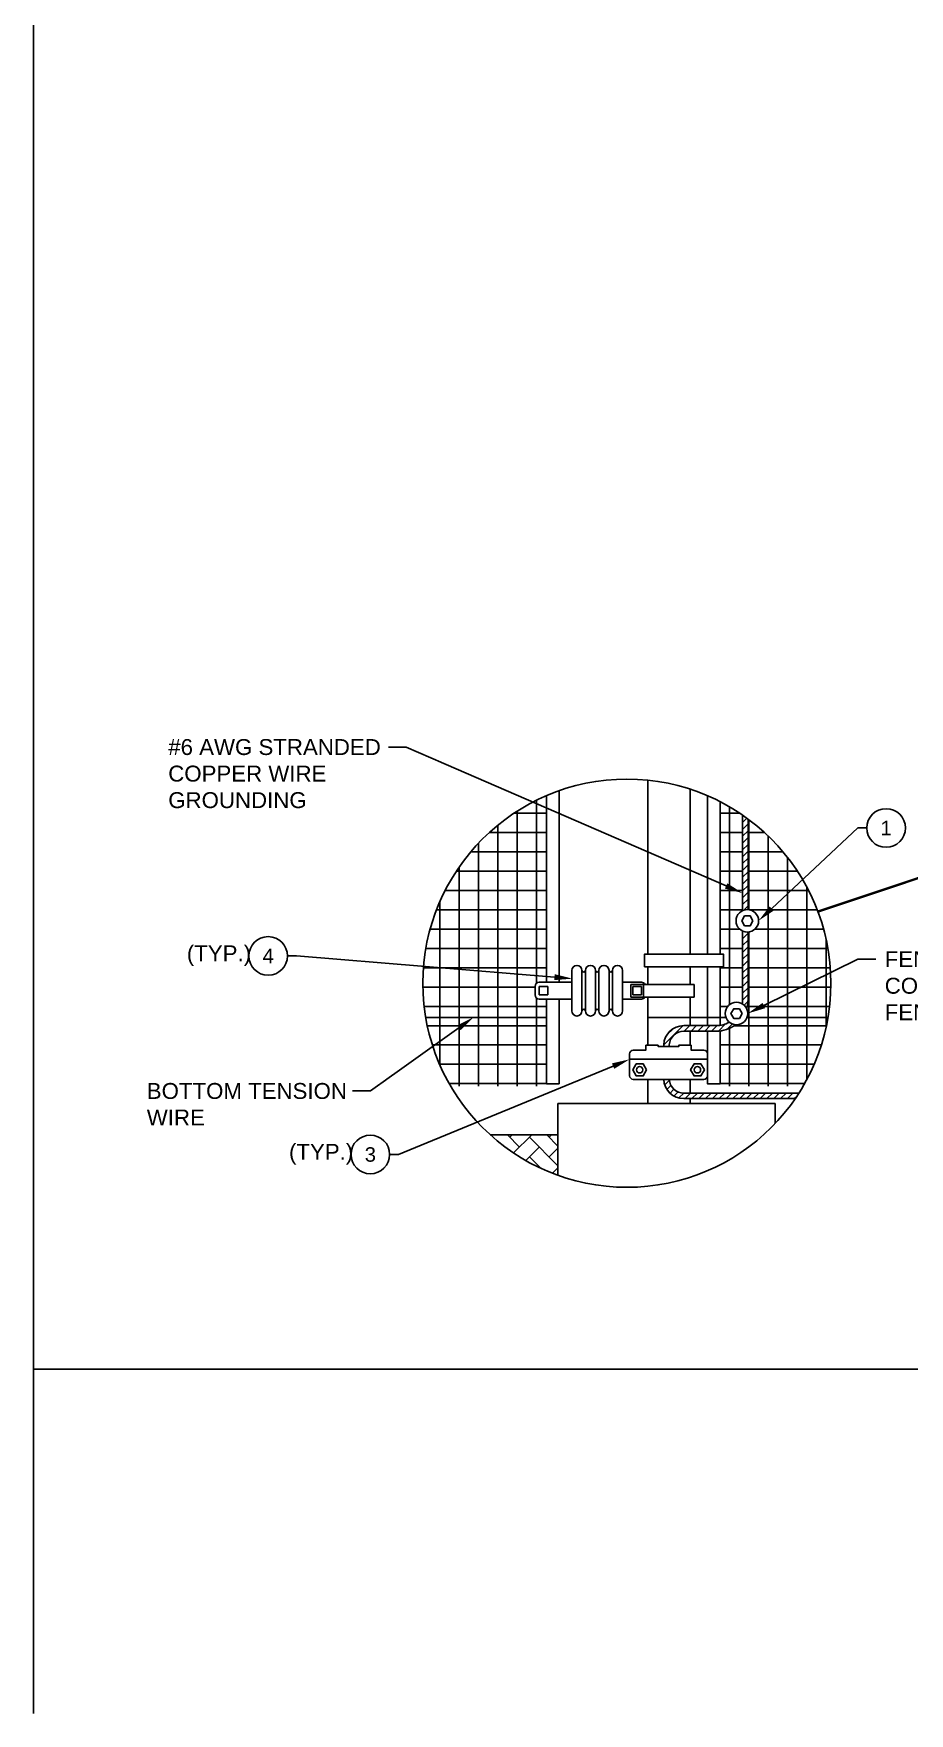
# Model space of a CAD drawing. Header units: feet. Extents: x -17 to 155, y -41 to 44.
# Drawn here: x 0 to 5.75, y -3 to 8.03 of the extents above; entities that cross this region are included whole.
import ezdxf
from ezdxf import colors
from ezdxf.entities.mleader import LeaderData, LeaderLine
from ezdxf.enums import TextEntityAlignment as Align
from ezdxf.math import Vec2, Vec3

# ---------------------------------------------------------------- set-up
doc = ezdxf.new("R2010")
doc.units = ezdxf.units.FT
doc.header["$MEASUREMENT"] = 0
doc.layers.get('Defpoints').update_dxf_attribs({"color": 5})
doc.layers.add('E-DETL', color=7, linetype='Continuous')
doc.layers.add('G-ANNO-TEXT', color=1, linetype='Continuous')
doc.styles.add('NEI-A', font='arial.ttf')
pattern_1 = [(45, (-1.262733047153395, -4.190954875767187), (-0.02241267067895645, 0.02241267067895645), [])]
pattern_2 = [(0, (-1.262733047153395, -4.190954875767187), (0, 0.1267852113727281), []), (90, (-1.262733047153395, -4.190954875767187), (-0.1267852113727281, 7.7633551643416e-18), [])]

# ---------------------------------------------------------------- blocks, each defined once
blk = doc.blocks.new('_TagCircle')
at = {"color": 0, "linetype": 'ByBlock', "lineweight": -2, "transparency": 16777216}
blk.add_circle((0, 0), 0.125, dxfattribs=at)
at = {"color": 0, "transparency": 16777216, "style": 'NEI-A'}
blk.add_attdef('TAGNUMBER', text='', height=0.09375, dxfattribs=at).set_placement((0, -0.046875), align=Align.CENTER)

msp = doc.modelspace()

# ---------------------------------------------------------------- hatches: boundary and pattern name
at = {"layer": 'E-DETL'}
h = msp.add_hatch(dxfattribs=at)
h.set_pattern_fill('ANSI31', color=3, scale=0.2535704227454562)
h.set_pattern_definition(pattern_1)
edge = h.paths.add_edge_path()
edge.add_arc((4.615539346706988, 1.594530486239994), 0.07401590062938984, 230.5496053634902, 264.7096073563426)
edge.add_arc((4.48289919208175, 1.68681142988517), 0.2082773272884015, 270.00000000000466, 307.1624794215545, ccw=False)
edge.add_line((4.482899192081764, 1.478534102596766), (4.269871526428552, 1.478534102596766))
edge.add_arc((4.269871526428552, 1.382413877515236), 0.09612022508153148, 90.00000000000053, 176.8706328936759)
edge.add_line((4.17389463381553, 1.387661139093745), (4.17389463381553, 1.377248254602353))
edge.add_line((4.17389463381553, 1.377248254602353), (4.137836919701125, 1.377248254602353))
edge.add_line((4.137836919701125, 1.377248254602353), (4.137836919701125, 1.388567757301131))
edge.add_arc((4.269871526428552, 1.382413877515244), 0.1321779391959324, 89.99999999999932, 177.3314847720736, ccw=False)
edge.add_line((4.269871526428552, 1.514591816711171), (4.482899192081764, 1.514591816711171))
edge.add_arc((4.48289919208175, 1.686811429885147), 0.1722196131739747, 270.0000000000039, 299.8080718801712)
h = msp.add_hatch(dxfattribs=at)
h.set_pattern_fill('ANSI31', color=3, scale=0.2535704227454562)
h.set_pattern_definition(pattern_1)
edge = h.paths.add_edge_path()
edge.add_line((5.024639818092595, 1.071700748564384), (4.269871526428552, 1.071700748564384))
edge.add_arc((4.269871526428552, 1.167820973645914), 0.09612022508152877, 183.4107627492815, 270.0000000000005, ccw=False)
edge.add_line((4.173921561996673, 1.162102407807676), (4.13781734961146, 1.162102407807676))
edge.add_arc((4.269871526428552, 1.167820973645921), 0.1321779391959388, 182.4796270135959, 269.9999999999981)
edge.add_line((4.269871526428552, 1.035643034449979), (5.000771987701151, 1.035643034449975))
edge.add_arc((3.895640384352014, 1.793095645552342), 1.339794879370276, 325.5734225162045, 327.4227101805901)
at = {"layer": 'E-DETL', "linetype": 'Continuous'}
h = msp.add_hatch(dxfattribs=at)
h.set_pattern_fill('AR-HBONE', color=9, scale=0.02282981642774597)
h.set_pattern_definition([(45, (-11.07992304415863, 13.56759706195851), (1.013847513841969e-17, 0.1291449440744258), [0.2739577971329517, -0.0913192657109839]), (135, (-11.01535057211562, 13.63216953400152), (1.013847513841969e-17, 0.1291449440744258), [0.2739577971329517, -0.09131926571098388])])
edge = h.paths.add_edge_path()
edge.add_arc((3.895640384349422, 1.793095645554062), 1.339794879373384, 227.9802512365315, 250.2222528293637)
edge.add_line((3.442290680922756, 0.5323322398358912), (3.442290680922756, 0.79774307858104))
edge.add_line((3.442290680922756, 0.7977430785810363), (2.998799491985933, 0.7977430785810363))

# ---------------------------------------------------------------- linework, layer by layer
msp.add_line((0, 0), (0, -3))
for points in [[(4.424724459241913, 1.899912303667341), (4.424724459241913, 1.514591816711171)], [(4.507888731172937, 1.516414487137329), (4.507888731172937, 1.899912303667341)], [(4.424724459241913, 1.478534102596766), (4.424724459241913, 1.132787601646025), (4.507888731172937, 1.132787601646025), (4.507888731172937, 1.480038685069977)]]:
    msp.add_lwpolyline(points)
at = {"layer": 'Defpoints', "color": 5}
msp.add_lwpolyline([(5.051920481946581e-08, 21.43181827230055), (32.40909104770368, 21.43181827230055), (32.40909104770368, -0.7392645866058274), (5.051920481946581e-08, -0.7392645866058274)], close=True, dxfattribs=at)
at = {"layer": 'E-DETL', "color": 4, "linetype": 'Continuous'}
for p, q in [((3.534375505746888, 1.877243920652746), (3.534375505746888, 1.61111825047344)), ((3.600906923291716, 1.877243920652746), (3.600906923291716, 1.61111825047344)), ((3.623084062473352, 1.877243920652746), (3.623084062473352, 1.61111825047344)), ((3.689615480018181, 1.877243920652746), (3.689615480018181, 1.61111825047344)), ((3.711792619199787, 1.877243920652746), (3.711792619199787, 1.61111825047344)), ((3.778324036744601, 1.877243920652746), (3.778324036744601, 1.61111825047344)), ((3.800501175926208, 1.877243920652746), (3.800501175926208, 1.61111825047344)), ((3.867032593471036, 1.877243920652746), (3.867032593471036, 1.61111825047344)), ((3.292749134712015, 1.716459661586075), (3.292749134712015, 1.771902509540104)), ((3.320470558689025, 1.79962393351711), (3.534375505746888, 1.79962393351711)), ((3.320470558689025, 1.771902509540104), (3.375913406643039, 1.771902509540104)), ((3.320470558689025, 1.771902509540104), (3.320470558689025, 1.716459661586075)), ((3.375913406643039, 1.771902509540104), (3.375913406643039, 1.716459661586075)), ((3.990865248436394, 1.79962393351711), (3.867032593471036, 1.79962393351711)), ((3.92156168849389, 1.785763221528609), (3.92156168849389, 1.702598949597574)), ((3.92156168849389, 1.785763221528609), (4.338296801080199, 1.785763221528609)), ((3.93542240048238, 1.771902509540104), (3.93542240048238, 1.716459661586079)), ((3.990865248436394, 1.771902509540104), (3.93542240048238, 1.771902509540104)), ((3.990865248436394, 1.771902509540104), (3.990865248436394, 1.716459661586079)), ((4.004725960424906, 1.785763221528609), (4.004725960424906, 1.702598949597574)), ((4.338296801080199, 1.785763221528609), (4.338296801080199, 1.702598949597574)), ((3.320470558689025, 1.716459661586075), (3.375913406643039, 1.716459661586075)), ((3.320470558689025, 1.688738237609068), (3.534375505746888, 1.688738237609068)), ((3.990865248436394, 1.688738237609068), (3.867032593471036, 1.688738237609068)), ((3.92156168849389, 1.702598949597574), (4.338296801080199, 1.702598949597574)), ((3.990865248436394, 1.716459661586079), (3.93542240048238, 1.716459661586079))]:
    msp.add_line(p, q, dxfattribs=at)
at = {"layer": 'E-DETL', "color": 7, "linetype": 'Continuous'}
for p, q in [((4.033361137333084, 1.899912303667341), (4.033361137333084, 1.785763221528609)), ((4.310575377103181, 1.899912303667341), (4.310575377103181, 1.785763221528609)), ((3.36804696188484, 1.688738237609068), (3.36804696188484, 1.132787601646025)), ((3.451211233815864, 1.688738237609068), (3.451211233815864, 1.132787601646025)), ((4.033361137333084, 1.702598949597574), (4.033361137333084, 1.385794510586629)), ((4.310575377103181, 1.702598949597574), (4.310575377103181, 1.514591816711171)), ((4.310575377103181, 1.478534102596766), (4.310575377103181, 1.385794510586629)), ((3.451211233815864, 1.132787601646025), (3.36804696188484, 1.132787601646025)), ((4.033361137333084, 1.162102407807676), (4.033361137333084, 1.002551093424603)), ((4.310575377103181, 1.162102407807676), (4.310575377103181, 1.066629340109473)), ((4.310575377103181, 1.040714442904887), (4.310575377103181, 1.002551093424603))]:
    msp.add_line(p, q, dxfattribs=at)
at = {"layer": 'E-DETL', "color": 153, "linetype": 'Continuous', "const_width": 0.01584815142159101, "flags": 128}
msp.add_lwpolyline([(5.150224070245532, 2.263276561668807), (9.993440550127414, 3.881722686674411)], dxfattribs=at)
at = {"layer": 'E-DETL', "color": 4, "linetype": 'Continuous'}
for points in [[(4.723635401663442, 2.202543835946733), (4.705213071859267, 2.234452247162375), (4.66836841225093, 2.234452247162375), (4.649946082446755, 2.202543835946733), (4.66836841225093, 2.170635424731086), (4.705213071859267, 2.170635424731086)], [(4.010531320905331, 1.899912303667341), (4.530718547600681, 1.899912303667341), (4.530718547600681, 1.983076575598365), (4.010531320905331, 1.983076575598365)]]:
    msp.add_lwpolyline(points, close=True, dxfattribs=at)
at = {"layer": 'E-DETL', "color": 7, "linetype": 'Continuous'}
for points in [[(4.546002493505975, 1.569173443965701), (4.033361137333084, 1.569173443965701)], [(4.869154207656876, 0.8725951541775231), (4.869154207656876, 1.002551093424603), (3.442290680922756, 1.002551093424603), (3.442290680922756, 0.5323322398358912)]]:
    msp.add_lwpolyline(points, dxfattribs=at)
at = {"layer": 'E-DETL', "color": 3, "linetype": 'Continuous', "flags": 128}
for points in [[(4.482899192081764, 1.514591816711171), (4.269871526428552, 1.514591816711171, 0.4006371080298458), (4.137836919701125, 1.388567757301132), (4.137836919701125, 1.377248254602353)], [(4.482899192081764, 1.478534102596766), (4.269871526428552, 1.478534102596766, 0.3983053766918969), (4.17389463381553, 1.387661139093745), (4.17389463381553, 1.377248254602353)], [(4.568508908675394, 1.537377258469939, -0.1308006319985187), (4.482899192081764, 1.514591816711171)], [(4.608714812507068, 1.520829880550934, -0.1635881800012753), (4.482899192081764, 1.478534102596766, -0.1571641743035329)]]:
    msp.add_lwpolyline(points, format="xyb", dxfattribs=at)
at = {"layer": 'E-DETL', "color": 6, "linetype": 'Continuous'}
msp.add_lwpolyline([(4.101793569611059, 1.385794510586629), (4.101793569611059, 1.377248254602353), (4.236576380825096, 1.377248254602353), (4.236576380825096, 1.385794510586629), (4.317224436410531, 1.385794510586629), (4.317224436410531, 1.353781642069973), (4.400478078069237, 1.353781642069973, -0.4142135623731172), (4.424556400082846, 1.329703320056331), (4.424556400082846, 1.186180729821289, -0.4142135623731172), (4.400478078069237, 1.162102407807676), (3.937891872366933, 1.162102407807676, -0.4142135623731172), (3.913813550353317, 1.186180729821289), (3.913813550353317, 1.329703320056331, -0.4142135623731172), (3.937891872366933, 1.353781642069973), (4.021145514025632, 1.353781642069973), (4.021145514025632, 1.385794510586629)], format="xyb", close=True, dxfattribs=at)
msp.add_lwpolyline([(3.913782851186081, 1.293789168398598), (4.424336133557507, 1.293789168398598)], dxfattribs=at)
for points in [[(4.025246319282211, 1.224185156320283), (4.002628696763209, 1.263360027670882), (3.957393451725197, 1.263360027670882), (3.934775829206187, 1.224185156320283), (3.957393451725197, 1.185010284969681), (4.002628696763209, 1.185010284969681)], [(4.404578883325817, 1.224185156320283), (4.381961260806807, 1.263360027670882), (4.336726015768795, 1.263360027670882), (4.314108393249792, 1.224185156320283), (4.336726015768795, 1.185010284969681), (4.381961260806807, 1.185010284969681)]]:
    msp.add_lwpolyline(points, close=True, dxfattribs=at)
at = {"layer": 'E-DETL', "color": 3, "linetype": 'Continuous'}
for points in [[(4.137817349611461, 1.162102407807676, 0.4015938937474382), (4.269871526428552, 1.035643034449979, 0.3996092762916604)], [(4.173921561996673, 1.162102407807676, 0.3968834610531089), (4.269871526428552, 1.071700748564384)]]:
    msp.add_lwpolyline(points, format="xyb", dxfattribs=at)
for points in [[(5.024639818092595, 1.071700748564384), (4.269871526428552, 1.071700748564384)], [(5.000771987701144, 1.035643034449979), (4.269871526428552, 1.035643034449979)]]:
    msp.add_lwpolyline(points, dxfattribs=at)
at = {"layer": 'E-DETL', "color": 4, "linetype": 'Continuous'}
msp.add_lwpolyline([(2.998799491985926, 0.7977430785810438), (3.442290680922756, 0.7977430785810438)], dxfattribs=at)
at = {"layer": 'E-DETL', "color": 3, "linetype": 'Continuous'}
msp.add_circle((4.686389691677377, 2.20315614902993), 0.07401590062969421, dxfattribs=at)
at = {"layer": 'E-DETL', "color": 6, "linetype": 'Continuous'}
for centre in [(3.979518693196346, 1.224936910649209), (4.358851257239817, 1.224936910649209)]:
    msp.add_circle(centre, 0.02087432183503884, dxfattribs=at)
at = {"layer": 'E-DETL', "color": 4, "linetype": 'Continuous'}
for centre, radius, start, end in [((3.567641214519339, 1.877243920652746), 0.03326570877241194, 0, 180), ((3.611995492882553, 1.877243920652746), 0.01108856959080413, 180, 0), ((3.65634977124573, 1.877243920652746), 0.03326570877241194, 0, 180), ((3.700704049608965, 1.877243920652746), 0.01108856959080492, 180, 0), ((3.745058327972194, 1.877243920652746), 0.03326570877241194, 0, 180), ((3.789412606335415, 1.877243920652746), 0.01108856959080413, 180, 0), ((3.833766884698614, 1.877243920652746), 0.03326570877241194, 0, 180), ((3.320470558689025, 1.771902509540104), 0.02772142397700994, 90, 180), ((3.990865248436394, 1.771902509540104), 0.02772142397700994, 29.99999999999337, 90), ((3.320470558689025, 1.716459661586075), 0.02772142397700994, 180, 270), ((3.990865248436394, 1.716459661586079), 0.02772142397700994, 270, 330.0000000000067), ((3.567641214519339, 1.61111825047344), 0.03326570877241194, 180, 0), ((3.611995492882553, 1.61111825047344), 0.01108856959080413, 0, 180), ((3.65634977124573, 1.61111825047344), 0.03326570877241194, 180, 0), ((3.700704049608965, 1.61111825047344), 0.01108856959080492, 0, 180), ((3.745058327972194, 1.61111825047344), 0.03326570877241194, 180, 0), ((3.789412606335415, 1.61111825047344), 0.01108856959080413, 0, 180), ((3.833766884698614, 1.61111825047344), 0.03326570877241194, 180, 0)]:
    msp.add_arc(centre, radius, start, end, dxfattribs=at)

# ---------------------------------------------------------------- texts
at = {"layer": 'G-ANNO-TEXT', "char_height": 0.1045454548296273, "attachment_point": 4, "style": 'NEI-A'}
for insert in [(1.006191447002095, 1.973719042318131), (1.67708816499461, 0.6706898484790258)]:
    msp.add_mtext_dynamic_manual_height_columns('(TYP.)', width=0.3538700293709713, gutter_width=0.5145596604895719, heights=[0], dxfattribs=dict(at, insert=insert))

# ---------------------------------------------------------------- leaders
at = {"layer": 'G-ANNO-TEXT'}
ml = msp.add_multileader_block('Standard', dxfattribs=at)
ml.set_content('_TagCircle', color=256, scale=1.014281690981825)
ml.set_attribute('TAGNUMBER', '1', width=0)
ml.set_leader_properties()
ml.build(insert=Vec2(0, 0))
ml.multileader.update_dxf_attribs({"dogleg_length": 0.0625, "arrow_head_size": 0.1176136366833307})
ctx = ml.context
ctx.base_point, ctx.char_height, ctx.arrow_head_size, ctx.landing_gap_size, ctx.plane_origin = Vec3(5.470991617036844, 2.812176246128254), 0.0940909093466646, 0.1176136366833307, 0.05880681834166537, Vec3(5.803469526828816, -1.191679171126726)
notes = []
notes.append((ctx, [(0, (1, 1, 0), (5.412184798695179, 2.812176246128254), (1, 0), 0.05880681834166537, [(0, [(4.76040559230707, 2.20315614902993)], 0, [])])]))
ctx.block.insert = Vec3(5.597776828409575, 2.812176246128254)
ml = msp.add_multileader_block('Standard', dxfattribs=at)
ml.set_content('_TagCircle', color=256, scale=1.014281690981825)
ml.set_attribute('TAGNUMBER', '4', width=0)
ml.set_leader_properties()
ml.build(insert=Vec2(0, 0))
ml.multileader.update_dxf_attribs({"dogleg_length": 0.0625, "arrow_head_size": 0.1176136366833307})
ctx = ml.context
ctx.base_point, ctx.char_height, ctx.arrow_head_size, ctx.landing_gap_size, ctx.plane_origin = Vec3(1.413394385335235, 1.972089628358966), 0.0940909093466646, 0.1176136366833307, 0.05880681834166537, Vec3(5.132572808836301, -1.86649927470218)
notes.append((ctx, [(1, (1, 1, 0), (1.725771626422357, 1.972089628358966), (-1, 0), 0.05880681834166537, [(0, [(3.53779936393596, 1.823255066180536)], 0, [])])]))
ctx.block.insert = Vec3(1.54017959670796, 1.972089628358966)
ml = msp.add_multileader_block('Standard', dxfattribs=at)
ml.set_content('_TagCircle', color=256, scale=1.014281690981825)
ml.set_attribute('TAGNUMBER', '3', width=0)
ml.set_leader_properties()
ml.build(insert=Vec2(0, 0))
ml.multileader.update_dxf_attribs({"dogleg_length": 0.0625, "arrow_head_size": 0.1176136366833307})
ctx = ml.context
ctx.base_point, ctx.char_height, ctx.arrow_head_size, ctx.landing_gap_size, ctx.plane_origin = Vec3(2.08429110332775, 0.6690604345198611), 0.0940909093466646, 0.1176136366833307, 0.05880681834166537, Vec3(5.803469526828816, -3.169528468541285)
notes.append((ctx, [(1, (1, 1, 0), (2.396668344414872, 0.6690604345198611), (-1, 0), 0.05880681834166537, [(0, [(3.913782851186081, 1.293789168398598)], 0, [])])]))
ctx.block.insert = Vec3(2.211076314700475, 0.6690604345198611)
for ctx, leaders in notes:
    for number, flags, end, landing, length, lines in leaders:
        leader = LeaderData()
        leader.index, (leader.has_last_leader_line, leader.has_dogleg_vector, leader.attachment_direction) = number, flags
        leader.last_leader_point, leader.dogleg_vector, leader.dogleg_length = Vec3(end), Vec3(landing), length
        for number, points, colour, breaks in lines:
            line = LeaderLine()
            line.index, line.vertices, line.color, line.breaks = number, Vec3.list(points), colors.encode_raw_color(colour), breaks
            leader.lines.append(line)
        ctx.leaders.append(leader)

# ---------------------------------------------------------------- next in the draw order: leaders
ml = msp.add_multileader_mtext('Standard', dxfattribs=at)
ml.set_content('#6 AWG STRANDED COPPER WIRE GROUNDING', color=256, style='NEI-A')
ml.set_leader_properties()
ml.build(insert=Vec2(0, 0))
ml.multileader.update_dxf_attribs({"dogleg_length": 0.1250000000000006, "arrow_head_size": 0.1176136366833307})
ctx = ml.context
ctx.base_point, ctx.char_height, ctx.arrow_head_size, ctx.landing_gap_size, ctx.plane_origin = Vec3(0.8254259856206863, 3.34269074870631), 0.1045454548296273, 0.1176136366833307, 0.05880681834166537, Vec3(-4.28054251911058, 3.630168928436785)
notes = []
notes.append((ctx, [(1, (1, 1, 0), (2.447199833511526, 3.34269074870631), (-1, 0), 0.1176136366833313, [(0, [(4.655118805255738, 2.384742950935559)], 0, [])])]))
ctx.mtext.insert, ctx.mtext.width, ctx.mtext.flow_direction = Vec3(0.884232803962354, 3.39585489371005), 1.729614418981037, 5
ctx.mtext.has_bg_fill, ctx.mtext.bg_color, ctx.mtext.bg_scale_factor, ctx.mtext.bg_transparency, ctx.mtext.use_window_bg_color = 1, -1073741824, 1.5, 0, 1
ml = msp.add_multileader_mtext('Standard', dxfattribs=at)
ml.set_content('FENCE FABRIC GROUND CLAMP CONNECTING GROUND CABLE TO FENCE AND BOTTOM TENSION WIRE', color=256, style='NEI-A')
ml.set_leader_properties()
ml.build(insert=Vec2(0, 0))
ml.multileader.update_dxf_attribs({"dogleg_length": 0.1250000000000006, "arrow_head_size": 0.1176136366833307})
ctx = ml.context
ctx.base_point, ctx.char_height, ctx.arrow_head_size, ctx.landing_gap_size, ctx.plane_origin = Vec3(5.529798435378511, 1.950036808793705), 0.1045454548296273, 0.1176136366833307, 0.05880681834166537, Vec3(5.123025996780576, 0.7320588096402234)
notes.append((ctx, [(0, (1, 1, 0), (5.412184798695179, 1.950036808793705), (1, 0), 0.1176136366833313, [(0, [(4.689555247336777, 1.594530486240247)], 0, [])])]))
ctx.mtext.insert, ctx.mtext.width, ctx.mtext.flow_direction = Vec3(5.588605253720178, 2.003200953797448), 2.743896109962862, 5
ctx.mtext.has_bg_fill, ctx.mtext.bg_color, ctx.mtext.bg_scale_factor, ctx.mtext.bg_transparency, ctx.mtext.use_window_bg_color = 1, -1073741824, 1.5, 0, 1
ml = msp.add_multileader_mtext('Standard', dxfattribs=at)
ml.set_content('BOTTOM TENSION WIRE', color=256, style='NEI-A')
ml.set_leader_properties()
ml.build(insert=Vec2(0, 0))
ml.multileader.update_dxf_attribs({"dogleg_length": 0.1250000000000006, "arrow_head_size": 0.1176136366833307})
ctx = ml.context
ctx.base_point, ctx.char_height, ctx.arrow_head_size, ctx.landing_gap_size, ctx.plane_origin = Vec3(0.6844650439219135, 1.085929552280491), 0.1045454548296273, 0.1176136366833307, 0.05880681834166537, Vec3(-4.381970688208765, 0.9885312652439133)
notes.append((ctx, [(1, (1, 1, 0), (2.211463373757791, 1.085929552280491), (-1, 0), 0.1176136366833313, [(0, [(2.887959552462408, 1.569173443965701)], 0, [])])]))
ctx.mtext.insert, ctx.mtext.width, ctx.mtext.flow_direction = Vec3(0.7432718622635754, 1.138202279695305), 1.522531907072248, 5
ctx.mtext.has_bg_fill, ctx.mtext.bg_color, ctx.mtext.bg_scale_factor, ctx.mtext.bg_transparency, ctx.mtext.use_window_bg_color = 1, -1073741824, 1.5, 0, 1
for ctx, leaders in notes:
    for number, flags, end, landing, length, lines in leaders:
        leader = LeaderData()
        leader.index, (leader.has_last_leader_line, leader.has_dogleg_vector, leader.attachment_direction) = number, flags
        leader.last_leader_point, leader.dogleg_vector, leader.dogleg_length = Vec3(end), Vec3(landing), length
        for number, points, colour, breaks in lines:
            line = LeaderLine()
            line.index, line.vertices, line.color, line.breaks = number, Vec3.list(points), colors.encode_raw_color(colour), breaks
            leader.lines.append(line)
        ctx.leaders.append(leader)

# ---------------------------------------------------------------- next in the draw order: hatches: boundary and pattern name
at = {"layer": 'E-DETL', "linetype": 'Continuous'}
h = msp.add_hatch(dxfattribs=at)
h.set_pattern_fill('NET', color=9, scale=1.014281690981825)
h.set_pattern_definition(pattern_2)
edge = h.paths.add_edge_path()
edge.add_arc((3.895640384349407, 1.793095645554069), 1.339794879373372, 113.1903259591514, 210.3213967815905)
edge.add_line((2.739119962147048, 1.116700175563331), (3.36804696188484, 1.116700175563331))
edge.add_line((3.36804696188484, 1.116700175563331), (3.36804696188484, 1.688738237609065))
edge.add_line((3.36804696188484, 1.688738237609068), (3.320470558689048, 1.688738237609065))
edge.add_arc((3.320470558689025, 1.716459661586075), 0.027721423977009, 179.9999999999851, 270.00000000003723, ccw=False)
edge.add_line((3.292749134712015, 1.716459661586079), (3.292749134712015, 1.771902509540111))
edge.add_arc((3.32047055868901, 1.771902509540115), 0.02772142397699459, 89.99999999996271, 180, ccw=False)
edge.add_line((3.320470558689025, 1.79962393351711), (3.368046961884832, 1.799623933517114))
edge.add_line((3.368046961884832, 1.79962393351711), (3.368046961884832, 3.024637565005969))
h = msp.add_hatch(dxfattribs=at)
h.set_pattern_fill('NET', color=9, scale=1.014281690981825)
h.set_pattern_definition(pattern_2)
edge = h.paths.add_edge_path()
edge.add_line((4.655118805255738, 2.270241804787546), (4.655118805255738, 2.896836034854388))
edge.add_arc((3.895640384349154, 1.793095645553608), 1.339794879373926, 55.46832786191679, 62.80813103935066)
edge.add_line((4.507888731172937, 2.984818046370233), (4.507888731172937, 1.983076575598365))
edge.add_line((4.507888731172937, 1.983076575598365), (4.530718547600681, 1.983076575598365))
edge.add_line((4.530718547600681, 1.983076575598365), (4.530718547600681, 1.899912303667341))
edge.add_line((4.530718547600681, 1.899912303667341), (4.507888731172937, 1.899912303667341))
edge.add_line((4.507888731172937, 1.899912303667341), (4.507888731172937, 1.516414487137329))
edge.add_arc((4.482899192081861, 1.686811429885025), 0.1722196131738354, 278.3432291281866, 299.8080718801511)
edge.add_arc((4.615539346707069, 1.59453048624018), 0.07401590062961974, 59.79586724491918, 230.5496053635373, ccw=False)
edge.add_arc((4.482899192082285, 1.686811429885214), 0.1722196131734522, 350.5374007282542, 359.9999999999823)
edge.add_line((4.655118805255738, 1.686811429885162), (4.655118805255738, 2.136070493272316))
edge.add_arc((4.686389691677377, 2.20315614902993), 0.07401590062969343, 114.9918136094409, 245.0081863905585, ccw=False)
edge = h.paths.add_edge_path()
edge.add_line((4.691176519370135, 2.871136728570605), (4.691176519370135, 2.277017098297216))
edge.add_arc((4.686389691677377, 2.20315614902993), 0.07401590062969406, -86.2919241370754, 86.29192413707551, ccw=False)
edge.add_line((4.691176519370135, 2.129295199762647), (4.691176519370135, 1.686811429885154))
edge.add_arc((4.482899192081787, 1.686811429885136), 0.208277327288354, -16.817006813074386, 0, ccw=False)
edge.add_arc((4.615539346707076, 1.594530486240251), 0.07401590062969478, -95.29039264371193, 25.63586525221268, ccw=False)
edge.add_arc((4.482899192081832, 1.686811429885125), 0.2082773272883455, 276.8910661905161, 307.1624794215354, ccw=False)
edge.add_line((4.507888731172937, 1.480038685069977), (4.507888731172937, 1.116700175563331))
edge.add_line((4.507888731172937, 1.116700175563327), (5.052160806551797, 1.116700175563335))
edge.add_arc((3.895640384349429, 1.793095645554073), 1.339794879373388, 329.6786032184094, 413.5746764570244)
at = {"layer": 'E-DETL'}
h = msp.add_hatch(dxfattribs=at)
h.set_pattern_fill('ANSI31', color=3, scale=0.2535704227454562)
h.set_pattern_definition(pattern_1)
edge = h.paths.add_edge_path()
edge.add_arc((4.686389691677385, 2.203156149029911), 0.07401590062971401, 86.29192413708131, 114.9918136094394)
edge.add_line((4.655118805255738, 2.270241804787546), (4.655118805255738, 2.896836034854381))
edge.add_arc((3.895640384349437, 1.793095645554091), 1.339794879373365, 53.574676457024225, 55.46832786191487, ccw=False)
edge.add_line((4.691176519370135, 2.871136728570605), (4.691176519370135, 2.277017098297216))
h = msp.add_hatch(dxfattribs=at)
h.set_pattern_fill('ANSI31', color=3, scale=0.2535704227454562)
h.set_pattern_definition(pattern_1)
edge = h.paths.add_edge_path()
edge.add_arc((4.686389691677385, 2.203156149029952), 0.07401590062971405, 245.0081863905606, 273.7080758629186)
edge.add_line((4.691176519370135, 2.129295199762647), (4.691176519370135, 1.686811429885177))
edge.add_arc((4.482899192081787, 1.686811429885155), 0.2082773272883522, -16.817006813072283, 5.6843418860808015e-12, ccw=False)
edge.add_arc((4.615539346708161, 1.594530486241087), 0.07401590062835559, 25.63586525199475, 59.79586724529976)
edge.add_arc((4.482899192081802, 1.686811429885155), 0.1722196131739306, 350.5374007282874, 360.000000000006)
edge.add_line((4.655118805255738, 1.686811429885173), (4.655118805255738, 2.136070493272316))

# ---------------------------------------------------------------- next in the draw order: linework, layer by layer
for points in [[(4.424724459241913, 3.023997900199144), (4.424724459241913, 1.983076575598365)], [(4.507888731172937, 2.984818046370233), (4.507888731172937, 1.983076575598365)]]:
    msp.add_lwpolyline(points)
at = {"layer": 'E-DETL', "color": 7, "linetype": 'Continuous'}
for p, q in [((4.033361137333084, 3.125793403109308), (4.033361137333084, 1.983076575598365)), ((3.368046961884847, 3.024637565005969), (3.368046961884847, 1.79962393351711)), ((3.451211233815864, 3.057031185425934), (3.451211233815864, 1.79962393351711)), ((4.310575377103181, 3.067018433867239), (4.310575377103181, 1.983076575598365))]:
    msp.add_line(p, q, dxfattribs=at)
at = {"layer": 'E-DETL', "color": 3, "linetype": 'Continuous', "flags": 128}
for points in [[(4.655118805255738, 2.896836034854389), (4.655118805255738, 2.270241804787546)], [(4.691176519370135, 2.871136728570605), (4.691176519370135, 2.277017098297216)]]:
    msp.add_lwpolyline(points, dxfattribs=at)
for points in [[(4.655118805255738, 2.136070493272317), (4.655118805255738, 1.686811429885173, -0.04131185612973768), (4.652775435168189, 1.658497878418851, -0.04131185612973768)], [(4.691176519370135, 2.129295199762647), (4.691176519370135, 1.686811429885173, -0.07351001639647137), (4.682269261112586, 1.626553479065075, -0.06721608750717792)]]:
    msp.add_lwpolyline(points, format="xyb", dxfattribs=at)
at = {"layer": 'E-DETL', "color": 7, "linetype": 'Continuous'}
for points in [[(3.36804696188484, 1.569173443965701), (2.574690284447473, 1.569173443965701)], [(5.216590484251372, 1.569173443965701), (4.685076199908185, 1.569173443965701)]]:
    msp.add_lwpolyline(points, dxfattribs=at)
at = {"layer": 'E-DETL', "color": 4, "linetype": 'Continuous'}
msp.add_lwpolyline([(4.652785056693149, 1.593918173157042), (4.634362726888973, 1.625826584372685), (4.597518067280637, 1.625826584372685), (4.579095737476462, 1.593918173157042), (4.597518067280637, 1.562009761941404), (4.634362726888973, 1.562009761941404)], close=True, dxfattribs=at)
at = {"layer": 'E-DETL', "color": 153, "linetype": 'Continuous'}
msp.add_circle((3.895640384349422, 1.793095645554069), 1.33979487937339, dxfattribs=at)
at = {"layer": 'E-DETL', "color": 3, "linetype": 'Continuous'}
msp.add_circle((4.615539346707076, 1.594530486240247), 0.07401590062969421, dxfattribs=at)

doc.saveas('drawing.dxf')
